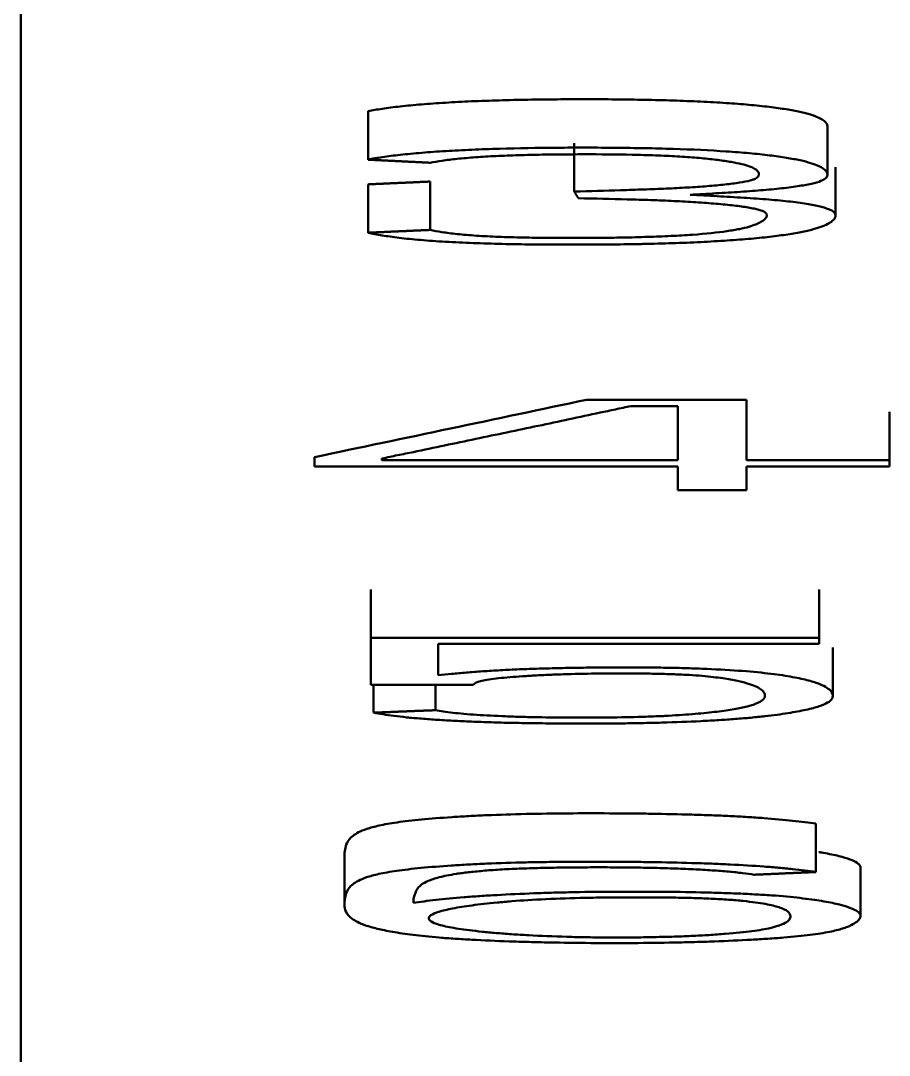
# Model space of a CAD drawing. Header units: millimetres. Extents: x 0 to 594, y 0 to 420.
# Drawn here: x 252.241 to 254.031, y 51.099 to 53.23 of the extents above; entities that cross this region are included whole.
import ezdxf

# ---------------------------------------------------------------- set-up
doc = ezdxf.new("R2010")
doc.units = ezdxf.units.MM
doc.layers.add('1', color=7, linetype='Continuous')

msp = doc.modelspace()

# ---------------------------------------------------------------- linework, layer by layer
at = {"layer": '1', "color": 7, "linetype": 'Continuous', "lineweight": 50}
for p, q in [((252.2409, 55.3034), (252.2409, 48.1354)), ((252.9571, 52.9437), (252.9571, 53.0434)), ((253.9031, 52.9127), (253.9031, 53.0124)), ((253.3816, 52.8779), (253.3816, 52.9776)), ((253.9197, 52.8287), (253.9197, 52.9284)), ((252.9571, 52.7933), (252.9571, 52.8929)), ((253.0847, 52.799), (253.0847, 52.8986)), ((253.4065, 52.4491), (253.7366, 52.4491)), ((253.5951, 52.4361), (253.4981, 52.4361)), ((253.5951, 52.3247), (253.5951, 52.4361)), ((253.7366, 52.4491), (253.7366, 52.3247)), ((254.0307, 52.3247), (254.0307, 52.4244)), ((252.8462, 52.3119), (252.8462, 52.3309)), ((252.9849, 52.3281), (252.9849, 52.3247)), ((253.5951, 52.3119), (252.8462, 52.3119)), ((252.9849, 52.3247), (253.5951, 52.3247)), ((253.5951, 52.2629), (253.5951, 52.3119)), ((253.7366, 52.3247), (254.0307, 52.3247)), ((253.7366, 52.3119), (253.7366, 52.2629)), ((254.0307, 52.3119), (253.7366, 52.3119)), ((254.0307, 52.3247), (254.0307, 52.3119)), ((253.7366, 52.2629), (253.5951, 52.2629)), ((252.9627, 51.9588), (252.9627, 52.0584)), ((253.8864, 51.9588), (253.8864, 52.0584)), ((252.9627, 51.9588), (252.9627, 51.8619)), ((253.8864, 51.9588), (252.9627, 51.9588)), ((253.1014, 51.8814), (253.1014, 51.9465)), ((253.1014, 51.9465), (253.8864, 51.9465)), ((253.8864, 51.9465), (253.8864, 51.9588)), ((253.9142, 51.8392), (253.9142, 51.9389)), ((252.9627, 51.8619), (253.1735, 51.8619)), ((252.9682, 51.8045), (252.9682, 51.8619)), ((253.0958, 51.8096), (253.0958, 51.8619)), ((253.8795, 51.4762), (253.8795, 51.5759)), ((252.908, 51.5092), (252.908, 51.4095)), ((253.9714, 51.3854), (253.9714, 51.4851))]:
    msp.add_line(p, q, dxfattribs=at)
msp.add_ellipse((239.0385, 1054.9721), major_axis=(-33.9161, -1006.8449), ratio=0.440242, start_param=0.107432, end_param=0.108693, dxfattribs=at)
for points, knots in [([(252.9571, 53.0434), (252.9654, 53.0452), (252.9848, 53.0488), (253.0095, 53.0519), (253.0299, 53.0542), (253.037, 53.0549), (253.0517, 53.0563), (253.0593, 53.057), (253.0826, 53.0589), (253.099, 53.06), (253.1249, 53.0616), (253.1338, 53.0621), (253.1518, 53.0631), (253.1609, 53.0635), (253.1886, 53.0647), (253.2075, 53.0654), (253.2365, 53.0662), (253.2463, 53.0665), (253.2661, 53.0669), (253.2761, 53.0671), (253.3061, 53.0676), (253.3461, 53.0681), (253.3862, 53.0682), (253.4264, 53.0682), (253.4464, 53.0681), (253.4866, 53.0677), (253.5069, 53.0674), (253.5465, 53.0667), (253.5661, 53.0662), (253.6044, 53.065), (253.6232, 53.0642), (253.6507, 53.0629), (253.6598, 53.0625), (253.6773, 53.0615), (253.6859, 53.061), (253.7108, 53.0593), (253.7266, 53.0581), (253.7489, 53.0561), (253.7561, 53.0554), (253.77, 53.0539), (253.7768, 53.0531), (253.7961, 53.0508), (253.8077, 53.0492), (253.8287, 53.0458), (253.8381, 53.044), (253.8632, 53.0385), (253.8752, 53.0347), (253.8882, 53.0288), (253.8917, 53.0269), (253.8974, 53.0229), (253.8994, 53.0209), (253.9022, 53.017), (253.9029, 53.015), (253.9031, 53.0128), (253.9031, 53.0126), (253.9031, 53.0124)], [0, 0, 0, 0, 0.043307, 0.086614, 0.086614, 0.108267, 0.108267, 0.129921, 0.129921, 0.173228, 0.173228, 0.194881, 0.194881, 0.216535, 0.216535, 0.259841, 0.259841, 0.281495, 0.281495, 0.303148, 0.303148, 0.346455, 0.389762, 0.389762, 0.433069, 0.433069, 0.476376, 0.476376, 0.519683, 0.519683, 0.56299, 0.56299, 0.584643, 0.584643, 0.606297, 0.606297, 0.649604, 0.649604, 0.671257, 0.671257, 0.692911, 0.692911, 0.736218, 0.736218, 0.779524, 0.779524, 0.866138, 0.866138, 0.909445, 0.909445, 0.952752, 0.952752, 0.996059, 0.996059, 1, 1, 1, 1]), ([(253.6201, 52.8716), (253.6381, 52.8725), (253.6557, 52.8734), (253.6904, 52.8754), (253.7076, 52.8764), (253.7324, 52.878), (253.7406, 52.8786), (253.7564, 52.8798), (253.7641, 52.8804), (253.7791, 52.8817), (253.7864, 52.8824), (253.8006, 52.8838), (253.8076, 52.8846), (253.8274, 52.8868), (253.8391, 52.8885), (253.8545, 52.891), (253.8592, 52.8919), (253.8681, 52.8937), (253.8723, 52.8946), (253.8834, 52.8974), (253.8891, 52.8993), (253.8972, 52.9032), (253.8997, 52.9052), (253.9027, 52.9092), (253.9031, 52.9112), (253.903, 52.9152), (253.9023, 52.9172), (253.8982, 52.9231), (253.8929, 52.9271), (253.8798, 52.9329), (253.8746, 52.9349), (253.8622, 52.9387), (253.848, 52.9424), (253.8292, 52.946), (253.808, 52.9495), (253.7963, 52.9511), (253.7709, 52.9542), (253.7503, 52.9564), (253.7272, 52.9583), (253.7113, 52.9595), (253.703, 52.9602), (253.6609, 52.963), (253.6244, 52.9647), (253.5759, 52.9662), (253.5661, 52.9665), (253.5465, 52.967), (253.5169, 52.9676), (253.4671, 52.9683), (253.4268, 52.9685), (253.3864, 52.9685), (253.366, 52.9685), (253.3057, 52.9681), (253.2662, 52.9674), (253.2179, 52.966), (253.2084, 52.9657), (253.1893, 52.965), (253.1798, 52.9647), (253.1519, 52.9634), (253.116, 52.9616), (253.0831, 52.9592), (253.0595, 52.9573), (253.0518, 52.9566), (253.0371, 52.9552), (253.0301, 52.9545), (253.0098, 52.9523), (252.9974, 52.9507), (252.9808, 52.9482), (252.9756, 52.9474), (252.9658, 52.9456), (252.9613, 52.9447), (252.9571, 52.9437)], [0, 0, 0, 0, 0.03125, 0.03125, 0.0625, 0.0625, 0.078125, 0.078125, 0.09375, 0.09375, 0.109375, 0.109375, 0.125, 0.125, 0.15625, 0.15625, 0.171875, 0.171875, 0.1875, 0.1875, 0.21875, 0.21875, 0.25, 0.25, 0.28125, 0.28125, 0.3125, 0.3125, 0.375, 0.375, 0.40625, 0.40625, 0.4375, 0.46875, 0.46875, 0.5, 0.5, 0.53125, 0.546875, 0.546875, 0.5625, 0.5625, 0.625, 0.625, 0.640625, 0.640625, 0.65625, 0.6875, 0.71875, 0.71875, 0.75, 0.75, 0.8125, 0.8125, 0.828125, 0.828125, 0.84375, 0.84375, 0.875, 0.90625, 0.90625, 0.921875, 0.921875, 0.9375, 0.9375, 0.96875, 0.96875, 0.984375, 0.984375, 1, 1, 1, 1]), ([(253.0847, 52.9374), (253.0922, 52.9389), (253.1004, 52.9403), (253.1188, 52.943), (253.1291, 52.9443), (253.1463, 52.946), (253.1524, 52.9466), (253.165, 52.9477), (253.1715, 52.9482), (253.1849, 52.9492), (253.1917, 52.9496), (253.2058, 52.9505), (253.2131, 52.9508), (253.2354, 52.9519), (253.2512, 52.9525), (253.2829, 52.9534), (253.299, 52.9538), (253.3316, 52.9543), (253.3481, 52.9545), (253.3812, 52.9547), (253.3979, 52.9548), (253.4475, 52.9547), (253.4803, 52.9543), (253.5208, 52.9534), (253.5288, 52.9531), (253.5447, 52.9526), (253.5525, 52.9524), (253.5755, 52.9514), (253.5902, 52.9507), (253.6113, 52.9494), (253.6182, 52.9489), (253.6313, 52.9479), (253.6376, 52.9473), (253.6557, 52.9457), (253.6669, 52.9444), (253.6822, 52.9425), (253.6871, 52.9418), (253.6964, 52.9404), (253.7094, 52.9384), (253.7202, 52.9361), (253.7328, 52.9331), (253.7381, 52.9315), (253.7469, 52.9284), (253.7504, 52.9268), (253.7586, 52.9219), (253.761, 52.9187), (253.7619, 52.9138), (253.7618, 52.9121), (253.7605, 52.9089), (253.7591, 52.9072), (253.755, 52.9048), (253.7533, 52.904), (253.7491, 52.9024), (253.7466, 52.9016), (253.7379, 52.8993), (253.7306, 52.8979), (253.7173, 52.8958), (253.7125, 52.8951), (253.7024, 52.8938), (253.6971, 52.8932), (253.6861, 52.892), (253.6804, 52.8914), (253.6684, 52.8902), (253.662, 52.8897), (253.6425, 52.8881), (253.6288, 52.8872), (253.6005, 52.8856), (253.5859, 52.8848), (253.5559, 52.8834), (253.5403, 52.8828), (253.5089, 52.8818), (253.493, 52.8813), (253.4453, 52.8798), (253.4135, 52.8788), (253.3816, 52.8779)], [0, 0, 0, 0, 0.03125, 0.03125, 0.0625, 0.0625, 0.078125, 0.078125, 0.09375, 0.09375, 0.109375, 0.109375, 0.125, 0.125, 0.15625, 0.15625, 0.1875, 0.1875, 0.21875, 0.21875, 0.25, 0.25, 0.3125, 0.3125, 0.328125, 0.328125, 0.34375, 0.34375, 0.375, 0.375, 0.390625, 0.390625, 0.40625, 0.40625, 0.4375, 0.4375, 0.453125, 0.453125, 0.46875, 0.5, 0.5, 0.53125, 0.53125, 0.5625, 0.5625, 0.625, 0.625, 0.65625, 0.65625, 0.6875, 0.6875, 0.703125, 0.703125, 0.71875, 0.71875, 0.75, 0.75, 0.765625, 0.765625, 0.78125, 0.78125, 0.796875, 0.796875, 0.8125, 0.8125, 0.84375, 0.84375, 0.875, 0.875, 0.90625, 0.90625, 0.9375, 0.9375, 1, 1, 1, 1]), ([(252.9571, 52.7933), (252.9656, 52.7914), (252.9754, 52.7895), (252.9965, 52.786), (253.0077, 52.7843), (253.0273, 52.7818), (253.0344, 52.781), (253.0491, 52.7796), (253.0569, 52.7789), (253.0808, 52.7769), (253.098, 52.7757), (253.1254, 52.7741), (253.1348, 52.7737), (253.1538, 52.7728), (253.1635, 52.7723), (253.1927, 52.7712), (253.2126, 52.7706), (253.2536, 52.7696), (253.2746, 52.7693), (253.3165, 52.7688), (253.3374, 52.7687), (253.3793, 52.7686), (253.4002, 52.7686), (253.4421, 52.7689), (253.463, 52.7691), (253.4944, 52.7695), (253.5049, 52.7697), (253.5256, 52.7701), (253.5359, 52.7703), (253.5664, 52.7711), (253.5863, 52.7717), (253.6157, 52.7728), (253.6254, 52.7732), (253.6445, 52.7741), (253.654, 52.7746), (253.6817, 52.7761), (253.6992, 52.7772), (253.7323, 52.7797), (253.7479, 52.7811), (253.7773, 52.784), (253.7911, 52.7856), (253.816, 52.7889), (253.8273, 52.7906), (253.8425, 52.7933), (253.8474, 52.7942), (253.8565, 52.7961), (253.8608, 52.7971), (253.8808, 52.8018), (253.8923, 52.8058), (253.905, 52.8118), (253.9085, 52.8138), (253.9141, 52.8179), (253.9161, 52.8199), (253.9189, 52.824), (253.9196, 52.8261), (253.9198, 52.8302), (253.9194, 52.8322), (253.9163, 52.8363), (253.9135, 52.8384), (253.9069, 52.8414), (253.9043, 52.8424), (253.8983, 52.8444), (253.8949, 52.8454), (253.8836, 52.8483), (253.8746, 52.8502), (253.8587, 52.8529), (253.8529, 52.8538), (253.8406, 52.8555), (253.8341, 52.8564), (253.8135, 52.8588), (253.7985, 52.8602), (253.766, 52.8629), (253.7485, 52.8641), (253.7128, 52.8664), (253.6946, 52.8675), (253.6578, 52.8696), (253.6391, 52.8707), (253.6201, 52.8716)], [0, 0, 0, 0, 0.03125, 0.03125, 0.0625, 0.0625, 0.078125, 0.078125, 0.09375, 0.09375, 0.125, 0.125, 0.140625, 0.140625, 0.15625, 0.15625, 0.1875, 0.1875, 0.21875, 0.21875, 0.25, 0.25, 0.28125, 0.28125, 0.3125, 0.3125, 0.328125, 0.328125, 0.34375, 0.34375, 0.375, 0.375, 0.390625, 0.390625, 0.40625, 0.40625, 0.4375, 0.4375, 0.46875, 0.46875, 0.5, 0.5, 0.53125, 0.53125, 0.546875, 0.546875, 0.5625, 0.5625, 0.625, 0.625, 0.65625, 0.65625, 0.6875, 0.6875, 0.71875, 0.71875, 0.75, 0.75, 0.78125, 0.78125, 0.796875, 0.796875, 0.8125, 0.8125, 0.84375, 0.84375, 0.859375, 0.859375, 0.875, 0.875, 0.90625, 0.90625, 0.9375, 0.9375, 0.96875, 0.96875, 1, 1, 1, 1]), ([(253.3899, 52.8642), (253.424, 52.8637), (253.4574, 52.8629), (253.5069, 52.8615), (253.5232, 52.861), (253.5555, 52.8599), (253.5714, 52.8592), (253.5947, 52.8581), (253.6025, 52.8577), (253.6176, 52.8569), (253.625, 52.8564), (253.6468, 52.855), (253.6607, 52.854), (253.6804, 52.8524), (253.6868, 52.8518), (253.699, 52.8506), (253.7047, 52.8499), (253.7212, 52.848), (253.7312, 52.8466), (253.7443, 52.8444), (253.7483, 52.8436), (253.7557, 52.8421), (253.759, 52.8413), (253.7676, 52.8389), (253.7716, 52.8373), (253.7767, 52.8339), (253.7778, 52.8322), (253.7785, 52.8288), (253.7783, 52.8271), (253.7758, 52.822), (253.7719, 52.8187), (253.7631, 52.8137), (253.7598, 52.8121), (253.7516, 52.8088), (253.7468, 52.8071), (253.7356, 52.8039), (253.7291, 52.8024), (253.718, 52.8001), (253.714, 52.7993), (253.7054, 52.7978), (253.7008, 52.7971), (253.6766, 52.7936), (253.653, 52.7911), (253.6179, 52.7886), (253.6107, 52.7881), (253.5959, 52.7873), (253.5883, 52.7869), (253.5651, 52.7857), (253.549, 52.7851), (253.5158, 52.7841), (253.499, 52.7836), (253.4651, 52.783), (253.431, 52.7826), (253.3964, 52.7824), (253.3617, 52.7824), (253.3443, 52.7825), (253.3099, 52.7828), (253.2928, 52.783), (253.2589, 52.7837), (253.242, 52.7841), (253.2097, 52.7854), (253.1943, 52.7861), (253.1727, 52.7876), (253.1657, 52.7881), (253.1526, 52.7892), (253.1464, 52.7898), (253.1346, 52.791), (253.1291, 52.7917), (253.1186, 52.793), (253.1136, 52.7937), (253.0997, 52.7959), (253.0917, 52.7974), (253.0847, 52.799)], [0, 0, 0, 0, 0.0625, 0.0625, 0.09375, 0.09375, 0.125, 0.125, 0.140625, 0.140625, 0.15625, 0.15625, 0.1875, 0.1875, 0.203125, 0.203125, 0.21875, 0.21875, 0.25, 0.25, 0.265625, 0.265625, 0.28125, 0.28125, 0.3125, 0.3125, 0.34375, 0.34375, 0.375, 0.375, 0.4375, 0.4375, 0.46875, 0.46875, 0.5, 0.5, 0.53125, 0.53125, 0.546875, 0.546875, 0.5625, 0.5625, 0.625, 0.625, 0.640625, 0.640625, 0.65625, 0.65625, 0.6875, 0.6875, 0.71875, 0.71875, 0.75, 0.78125, 0.78125, 0.8125, 0.8125, 0.84375, 0.84375, 0.875, 0.875, 0.90625, 0.90625, 0.921875, 0.921875, 0.9375, 0.9375, 0.953125, 0.953125, 0.96875, 0.96875, 1, 1, 1, 1]), ([(253.4981, 52.4361), (253.4876, 52.4338), (253.477, 52.4316), (253.4558, 52.427), (253.4452, 52.4248), (253.4134, 52.418), (253.3922, 52.4134), (253.3497, 52.4044), (253.3285, 52.3999), (253.2858, 52.3909), (253.2644, 52.3864), (253.2214, 52.3774), (253.1999, 52.3729), (253.157, 52.3639), (253.1357, 52.3594), (253.0929, 52.3504), (253.0715, 52.3459), (253.0392, 52.3392), (253.0284, 52.337), (253.0121, 52.3337), (253.0067, 52.3325), (252.9959, 52.3303), (252.9905, 52.3292), (252.9849, 52.3281)], [0, 0, 0, 0, 0.0625, 0.0625, 0.125, 0.125, 0.25, 0.25, 0.375, 0.375, 0.5, 0.5, 0.625, 0.625, 0.75, 0.75, 0.875, 0.875, 0.9375, 0.9375, 0.96875, 0.96875, 1, 1, 1, 1]), ([(252.9682, 51.8045), (252.9805, 51.8022), (252.9941, 51.8), (253.0182, 51.7968), (253.0268, 51.7958), (253.0457, 51.7939), (253.0559, 51.793), (253.0774, 51.7913), (253.0886, 51.7905), (253.1119, 51.789), (253.1239, 51.7883), (253.1486, 51.787), (253.1614, 51.7864), (253.1881, 51.7853), (253.2018, 51.7849), (253.2294, 51.784), (253.2434, 51.7837), (253.2716, 51.7831), (253.2859, 51.7829), (253.315, 51.7825), (253.3297, 51.7824), (253.3516, 51.7823), (253.3589, 51.7823), (253.3735, 51.7822), (253.3808, 51.7822), (253.4027, 51.7821), (253.4173, 51.7821), (253.4465, 51.7821), (253.4611, 51.7822), (253.4902, 51.7825), (253.5048, 51.7827), (253.5337, 51.7833), (253.5479, 51.7836), (253.5897, 51.7848), (253.6165, 51.7858), (253.6551, 51.7877), (253.6676, 51.7884), (253.6914, 51.7899), (253.7029, 51.7907), (253.7248, 51.7924), (253.7353, 51.7932), (253.7553, 51.7951), (253.7649, 51.7961), (253.7919, 51.7991), (253.8077, 51.8013), (253.8288, 51.8046), (253.8354, 51.8057), (253.8477, 51.8081), (253.8535, 51.8092), (253.8696, 51.8128), (253.8786, 51.8152), (253.8934, 51.8202), (253.8992, 51.8226), (253.9057, 51.8264), (253.9075, 51.8277), (253.9104, 51.8302), (253.9115, 51.8315), (253.9139, 51.8353), (253.9144, 51.8379), (253.9139, 51.843), (253.9117, 51.8481), (253.906, 51.8532), (253.8983, 51.8582), (253.8934, 51.8608), (253.8841, 51.8646), (253.8807, 51.8658), (253.873, 51.8683), (253.8689, 51.8695), (253.8551, 51.8732), (253.8443, 51.8756), (253.8249, 51.8791), (253.8179, 51.8803), (253.8029, 51.8825), (253.795, 51.8836), (253.7694, 51.8867), (253.7502, 51.8886), (253.7055, 51.8921), (253.6811, 51.8935), (253.6413, 51.8952), (253.6275, 51.8957), (253.5994, 51.8965), (253.5851, 51.8968), (253.5562, 51.8973), (253.5415, 51.8975), (253.5119, 51.8977), (253.4972, 51.8977), (253.4678, 51.8977), (253.4532, 51.8976), (253.4241, 51.8974), (253.4095, 51.8973), (253.3806, 51.8969), (253.3662, 51.8966), (253.3375, 51.896), (253.3232, 51.8956), (253.2953, 51.8948), (253.2817, 51.8943), (253.2552, 51.8932), (253.2423, 51.8926), (253.2171, 51.8912), (253.2048, 51.8905), (253.1811, 51.8889), (253.1699, 51.8881), (253.1485, 51.8863), (253.1383, 51.8854), (253.119, 51.8834), (253.1098, 51.8824), (253.1014, 51.8814)], [0, 0, 0, 0, 0.03125, 0.03125, 0.046875, 0.046875, 0.0625, 0.0625, 0.078125, 0.078125, 0.09375, 0.09375, 0.109375, 0.109375, 0.125, 0.125, 0.140625, 0.140625, 0.15625, 0.15625, 0.171875, 0.171875, 0.179688, 0.179688, 0.1875, 0.1875, 0.203125, 0.203125, 0.21875, 0.21875, 0.234375, 0.234375, 0.25, 0.25, 0.28125, 0.28125, 0.296875, 0.296875, 0.3125, 0.3125, 0.328125, 0.328125, 0.34375, 0.34375, 0.375, 0.375, 0.390625, 0.390625, 0.40625, 0.40625, 0.4375, 0.4375, 0.46875, 0.46875, 0.484375, 0.484375, 0.5, 0.5, 0.53125, 0.53125, 0.5625, 0.59375, 0.59375, 0.625, 0.625, 0.640625, 0.640625, 0.65625, 0.65625, 0.6875, 0.6875, 0.703125, 0.703125, 0.71875, 0.71875, 0.75, 0.75, 0.78125, 0.78125, 0.796875, 0.796875, 0.8125, 0.8125, 0.828125, 0.828125, 0.84375, 0.84375, 0.859375, 0.859375, 0.875, 0.875, 0.890625, 0.890625, 0.90625, 0.90625, 0.921875, 0.921875, 0.9375, 0.9375, 0.953125, 0.953125, 0.96875, 0.96875, 0.984375, 0.984375, 1, 1, 1, 1]), ([(253.1735, 51.8619), (253.1744, 51.8639), (253.1773, 51.8659), (253.1863, 51.8689), (253.1901, 51.8698), (253.1992, 51.8717), (253.2045, 51.8726), (253.2167, 51.8743), (253.2237, 51.8751), (253.2387, 51.8767), (253.2467, 51.8774), (253.2637, 51.8788), (253.2727, 51.8794), (253.2915, 51.8806), (253.3013, 51.8812), (253.3213, 51.8822), (253.3317, 51.8826), (253.3529, 51.8834), (253.3638, 51.8837), (253.3972, 51.8846), (253.4199, 51.885), (253.4543, 51.8852), (253.4659, 51.8853), (253.4891, 51.8853), (253.5007, 51.8852), (253.5236, 51.885), (253.535, 51.8849), (253.5519, 51.8846), (253.5575, 51.8844), (253.5687, 51.8842), (253.5743, 51.884), (253.5906, 51.8835), (253.601, 51.883), (253.6207, 51.882), (253.6301, 51.8814), (253.6474, 51.88), (253.6553, 51.8792), (253.6699, 51.8777), (253.6767, 51.8768), (253.6952, 51.8742), (253.7055, 51.8724), (253.7233, 51.8687), (253.7309, 51.8668), (253.7508, 51.861), (253.7597, 51.857), (253.7682, 51.851), (253.7702, 51.849), (253.7731, 51.845), (253.774, 51.843), (253.775, 51.837), (253.7733, 51.833), (253.7648, 51.827), (253.761, 51.8251), (253.7536, 51.8221), (253.7508, 51.8211), (253.7446, 51.8192), (253.7412, 51.8182), (253.73, 51.8153), (253.7212, 51.8135), (253.7058, 51.8108), (253.7002, 51.8099), (253.6883, 51.8081), (253.6819, 51.8073), (253.6618, 51.8048), (253.6469, 51.8033), (253.6222, 51.8012), (253.6135, 51.8005), (253.5953, 51.7993), (253.5857, 51.7987), (253.566, 51.7976), (253.5559, 51.7972), (253.5348, 51.7963), (253.5239, 51.796), (253.4903, 51.7951), (253.4675, 51.7947), (253.4329, 51.7944), (253.4213, 51.7944), (253.3981, 51.7943), (253.3864, 51.7943), (253.3516, 51.7944), (253.3287, 51.7946), (253.2949, 51.7952), (253.2837, 51.7955), (253.2616, 51.7961), (253.2506, 51.7965), (253.2188, 51.7978), (253.1989, 51.7988), (253.1713, 51.8007), (253.1624, 51.8013), (253.1461, 51.8028), (253.1309, 51.8043), (253.1179, 51.806), (253.1061, 51.8077), (253.1007, 51.8086), (253.0958, 51.8096)], [0, 0, 0, 0, 0.03125, 0.03125, 0.046875, 0.046875, 0.0625, 0.0625, 0.078125, 0.078125, 0.09375, 0.09375, 0.109375, 0.109375, 0.125, 0.125, 0.140625, 0.140625, 0.15625, 0.15625, 0.1875, 0.1875, 0.203125, 0.203125, 0.21875, 0.21875, 0.234375, 0.234375, 0.242187, 0.242187, 0.25, 0.25, 0.265625, 0.265625, 0.28125, 0.28125, 0.296875, 0.296875, 0.3125, 0.3125, 0.34375, 0.34375, 0.375, 0.375, 0.4375, 0.4375, 0.46875, 0.46875, 0.5, 0.5, 0.5625, 0.5625, 0.59375, 0.59375, 0.609375, 0.609375, 0.625, 0.625, 0.65625, 0.65625, 0.671875, 0.671875, 0.6875, 0.6875, 0.71875, 0.71875, 0.734375, 0.734375, 0.75, 0.75, 0.765625, 0.765625, 0.78125, 0.78125, 0.8125, 0.8125, 0.828125, 0.828125, 0.84375, 0.84375, 0.875, 0.875, 0.890625, 0.890625, 0.90625, 0.90625, 0.9375, 0.9375, 0.953125, 0.953125, 0.96875, 0.984375, 0.984375, 1, 1, 1, 1]), ([(252.908, 51.5092), (252.908, 51.5136), (252.9086, 51.518), (252.91, 51.5271), (252.911, 51.5319), (252.9158, 51.5414), (252.9195, 51.5462), (252.9288, 51.5533), (252.9325, 51.5557), (252.9416, 51.5604), (252.9471, 51.5627), (252.9576, 51.5662), (252.9614, 51.5674), (252.97, 51.5697), (252.9746, 51.5708), (252.99, 51.5742), (253.0021, 51.5764), (253.0239, 51.5795), (253.0318, 51.5805), (253.0485, 51.5825), (253.0574, 51.5834), (253.0856, 51.5861), (253.1063, 51.5878), (253.1403, 51.59), (253.1522, 51.5907), (253.1765, 51.5921), (253.1889, 51.5927), (253.2272, 51.5943), (253.2541, 51.5951), (253.3104, 51.5964), (253.3389, 51.5968), (253.3962, 51.5972), (253.425, 51.5972), (253.4685, 51.597), (253.483, 51.5969), (253.5117, 51.5967), (253.5259, 51.5965), (253.5683, 51.5958), (253.5962, 51.5952), (253.6372, 51.594), (253.6508, 51.5936), (253.6771, 51.5926), (253.6899, 51.592), (253.7148, 51.5908), (253.7268, 51.5902), (253.7501, 51.5888), (253.7614, 51.588), (253.7939, 51.5856), (253.8134, 51.5838), (253.8488, 51.58), (253.8649, 51.578), (253.8795, 51.5759)], [0, 0, 0, 0, 0.084794, 0.084794, 0.176314, 0.176314, 0.267835, 0.267835, 0.313595, 0.313595, 0.359356, 0.359356, 0.382236, 0.382236, 0.405116, 0.405116, 0.450876, 0.450876, 0.473756, 0.473756, 0.496637, 0.496637, 0.542397, 0.542397, 0.565277, 0.565277, 0.588157, 0.588157, 0.633918, 0.633918, 0.679678, 0.679678, 0.725438, 0.725438, 0.748318, 0.748318, 0.771198, 0.771198, 0.816959, 0.816959, 0.839839, 0.839839, 0.862719, 0.862719, 0.885599, 0.885599, 0.908479, 0.908479, 0.95424, 0.95424, 1, 1, 1, 1]), ([(253.8851, 51.5172), (253.8883, 51.5167), (253.8913, 51.5162), (253.9005, 51.5146), (253.9064, 51.5135), (253.9172, 51.5113), (253.9222, 51.5102), (253.9359, 51.5068), (253.9435, 51.5045), (253.9559, 51.4998), (253.9607, 51.4975), (253.9659, 51.4939), (253.9674, 51.4928), (253.9695, 51.4904), (253.9703, 51.4892), (253.9712, 51.487), (253.9714, 51.486), (253.9714, 51.4851)], [0, 0, 0, 0, 0.050647, 0.050647, 0.158405, 0.158405, 0.266164, 0.266164, 0.481681, 0.481681, 0.697198, 0.697198, 0.804957, 0.804957, 0.912716, 0.912716, 1, 1, 1, 1]), ([(253.8795, 51.4762), (253.8649, 51.4783), (253.849, 51.4803), (253.8224, 51.4831), (253.8131, 51.484), (253.7934, 51.4858), (253.783, 51.4867), (253.7506, 51.4891), (253.7274, 51.4905), (253.6901, 51.4923), (253.6772, 51.4929), (253.6507, 51.4939), (253.6372, 51.4943), (253.5963, 51.4955), (253.5684, 51.4961), (253.526, 51.4968), (253.5117, 51.4969), (253.4829, 51.4972), (253.4683, 51.4973), (253.425, 51.4975), (253.3962, 51.4975), (253.3532, 51.4972), (253.3389, 51.497), (253.3104, 51.4966), (253.2962, 51.4964), (253.254, 51.4954), (253.2271, 51.4946), (253.1886, 51.4929), (253.176, 51.4923), (253.1515, 51.491), (253.1397, 51.4903), (253.1058, 51.488), (253.085, 51.4864), (253.0565, 51.4836), (253.0475, 51.4827), (253.0308, 51.4807), (253.023, 51.4797), (253.0015, 51.4766), (252.9894, 51.4744), (252.9688, 51.4699), (252.9606, 51.4676), (252.9469, 51.4629), (252.9414, 51.4606), (252.9324, 51.4559), (252.9288, 51.4536), (252.9195, 51.4465), (252.9157, 51.4417), (252.911, 51.4322), (252.91, 51.4275), (252.9078, 51.4132), (252.9067, 51.4037), (252.9124, 51.392), (252.9139, 51.3896), (252.9178, 51.3849), (252.9202, 51.3826), (252.9294, 51.3756), (252.9382, 51.3709), (252.9551, 51.3651), (252.9588, 51.364), (252.9668, 51.3617), (252.9711, 51.3606), (252.9849, 51.3572), (252.9954, 51.355), (253.0136, 51.3518), (253.0201, 51.3508), (253.0341, 51.3487), (253.0416, 51.3477), (253.0655, 51.3447), (253.0833, 51.3428), (253.1135, 51.3403), (253.1242, 51.3395), (253.1468, 51.338), (253.1585, 51.3373), (253.1948, 51.3353), (253.2204, 51.3342), (253.2607, 51.3328), (253.2744, 51.3324), (253.3021, 51.3317), (253.316, 51.3313), (253.358, 51.3305), (253.3865, 51.3301), (253.4298, 51.3298), (253.4445, 51.3297), (253.4736, 51.3297), (253.4881, 51.3297), (253.5314, 51.33), (253.5598, 51.3303), (253.6018, 51.3312), (253.6158, 51.3315), (253.6434, 51.3323), (253.657, 51.3327), (253.6968, 51.3342), (253.7219, 51.3353), (253.7578, 51.3373), (253.7694, 51.338), (253.7919, 51.3395), (253.8028, 51.3403), (253.8334, 51.3428), (253.8515, 51.3447), (253.875, 51.3476), (253.8823, 51.3487), (253.8957, 51.3508), (253.9017, 51.3519), (253.9182, 51.3552), (253.927, 51.3574), (253.938, 51.3609), (253.9413, 51.362), (253.9471, 51.3643), (253.9498, 51.3655), (253.9568, 51.369), (253.9605, 51.3714), (253.9695, 51.3784), (253.9726, 51.3831), (253.9702, 51.3902), (253.9682, 51.3926), (253.9616, 51.3973), (253.9569, 51.3996), (253.9447, 51.4044), (253.9372, 51.4067), (253.9191, 51.4113), (253.9086, 51.4135), (253.8835, 51.4179), (253.8692, 51.42), (253.8363, 51.4239), (253.8176, 51.4258), (253.7851, 51.4283), (253.7737, 51.429), (253.7499, 51.4304), (253.7374, 51.431), (253.7115, 51.4322), (253.698, 51.4327), (253.6705, 51.4335), (253.6565, 51.4339), (253.6142, 51.4349), (253.5855, 51.4353), (253.5416, 51.4356), (253.5268, 51.4357), (253.4975, 51.4357), (253.4828, 51.4357), (253.4391, 51.4355), (253.4101, 51.4352), (253.367, 51.4344), (253.3528, 51.434), (253.3251, 51.4333), (253.3116, 51.4328), (253.272, 51.4314), (253.2467, 51.4302), (253.2104, 51.4281), (253.1985, 51.4274), (253.1758, 51.4259), (253.1649, 51.4251), (253.1334, 51.4225), (253.1142, 51.4207), (253.0792, 51.4168), (253.0638, 51.4148), (253.0501, 51.4126)], [0, 0, 0, 0, 0.015625, 0.015625, 0.023438, 0.023438, 0.03125, 0.03125, 0.046875, 0.046875, 0.054688, 0.054688, 0.0625, 0.0625, 0.078125, 0.078125, 0.085938, 0.085938, 0.09375, 0.09375, 0.109375, 0.109375, 0.117188, 0.117188, 0.125, 0.125, 0.140625, 0.140625, 0.148438, 0.148438, 0.15625, 0.15625, 0.171875, 0.171875, 0.179688, 0.179688, 0.1875, 0.1875, 0.203125, 0.203125, 0.21875, 0.21875, 0.234375, 0.234375, 0.25, 0.25, 0.28125, 0.28125, 0.3125, 0.3125, 0.375, 0.375, 0.390625, 0.390625, 0.40625, 0.40625, 0.4375, 0.4375, 0.445313, 0.445313, 0.453125, 0.453125, 0.46875, 0.46875, 0.476563, 0.476563, 0.484375, 0.484375, 0.5, 0.5, 0.507813, 0.507813, 0.515625, 0.515625, 0.53125, 0.53125, 0.539063, 0.539063, 0.546875, 0.546875, 0.5625, 0.5625, 0.570313, 0.570313, 0.578125, 0.578125, 0.59375, 0.59375, 0.601563, 0.601563, 0.609375, 0.609375, 0.625, 0.625, 0.632813, 0.632813, 0.640625, 0.640625, 0.65625, 0.65625, 0.664063, 0.664063, 0.671875, 0.671875, 0.6875, 0.6875, 0.695313, 0.695313, 0.703125, 0.703125, 0.71875, 0.71875, 0.75, 0.75, 0.765625, 0.765625, 0.78125, 0.78125, 0.796875, 0.796875, 0.8125, 0.8125, 0.828125, 0.828125, 0.84375, 0.84375, 0.851563, 0.851563, 0.859375, 0.859375, 0.867188, 0.867188, 0.875, 0.875, 0.890625, 0.890625, 0.898438, 0.898438, 0.90625, 0.90625, 0.921875, 0.921875, 0.929688, 0.929688, 0.9375, 0.9375, 0.953125, 0.953125, 0.960938, 0.960938, 0.96875, 0.96875, 0.984375, 0.984375, 1, 1, 1, 1]), ([(253.0501, 51.4126), (253.05, 51.4176), (253.0507, 51.4227), (253.0529, 51.4302), (253.0538, 51.4327), (253.056, 51.4378), (253.0574, 51.4403), (253.0611, 51.4453), (253.0635, 51.4478), (253.0704, 51.4529), (253.0749, 51.4554), (253.0838, 51.4591), (253.0871, 51.4603), (253.0946, 51.4628), (253.0988, 51.4641), (253.1129, 51.4677), (253.1243, 51.4701), (253.1426, 51.473), (253.1465, 51.4735), (253.1547, 51.4746), (253.1591, 51.4752), (253.1727, 51.4767), (253.1825, 51.4777), (253.1986, 51.4791), (253.2042, 51.4796), (253.2159, 51.4804), (253.222, 51.4808), (253.2409, 51.482), (253.2542, 51.4826), (253.275, 51.4835), (253.2821, 51.4837), (253.2967, 51.4842), (253.3041, 51.4844), (253.3266, 51.4849), (253.3417, 51.4852), (253.3722, 51.4856), (253.3876, 51.4857), (253.4185, 51.4859), (253.4341, 51.4859), (253.4651, 51.4858), (253.4805, 51.4857), (253.511, 51.4854), (253.5336, 51.485), (253.5558, 51.4844), (253.5705, 51.484), (253.5779, 51.4838), (253.5995, 51.483), (253.6134, 51.4825), (253.6402, 51.4812), (253.653, 51.4805), (253.6713, 51.4792), (253.6773, 51.4788), (253.6887, 51.4779), (253.6942, 51.4775), (253.7099, 51.4761), (253.7195, 51.4751), (253.737, 51.4729), (253.7449, 51.4718), (253.7519, 51.4706)], [0, 0, 0, 0, 0.125, 0.125, 0.1875, 0.1875, 0.25, 0.25, 0.3125, 0.3125, 0.375, 0.375, 0.40625, 0.40625, 0.4375, 0.4375, 0.5, 0.5, 0.515625, 0.515625, 0.53125, 0.53125, 0.5625, 0.5625, 0.578125, 0.578125, 0.59375, 0.59375, 0.625, 0.625, 0.640625, 0.640625, 0.65625, 0.65625, 0.6875, 0.6875, 0.71875, 0.71875, 0.75, 0.75, 0.78125, 0.78125, 0.8125, 0.828125, 0.828125, 0.84375, 0.84375, 0.875, 0.875, 0.90625, 0.90625, 0.921875, 0.921875, 0.9375, 0.9375, 0.96875, 0.96875, 1, 1, 1, 1]), ([(253.323, 51.4204), (253.3488, 51.4216), (253.3761, 51.4224), (253.4188, 51.4233), (253.4333, 51.4235), (253.4626, 51.4239), (253.4919, 51.4241), (253.5213, 51.424), (253.5507, 51.4239), (253.5655, 51.4238), (253.5946, 51.4233), (253.6089, 51.4231), (253.6368, 51.4223), (253.6506, 51.4218), (253.6762, 51.4206), (253.6881, 51.4199), (253.7102, 51.4184), (253.7205, 51.4175), (253.739, 51.4156), (253.7472, 51.4146), (253.7622, 51.4125), (253.769, 51.4114), (253.7871, 51.4081), (253.7962, 51.4058), (253.807, 51.4023), (253.8101, 51.4011), (253.8153, 51.3988), (253.8175, 51.3976), (253.8227, 51.394), (253.8246, 51.3916), (253.8268, 51.3868), (253.8272, 51.3844), (253.8254, 51.3773), (253.8202, 51.3725), (253.8026, 51.3655), (253.7952, 51.3631), (253.7804, 51.3597), (253.7749, 51.3586), (253.7622, 51.3564), (253.7552, 51.3554), (253.7321, 51.3523), (253.7139, 51.3505), (253.6874, 51.3484), (253.6819, 51.348), (253.6708, 51.3472), (253.665, 51.3468), (253.6475, 51.3457), (253.6353, 51.3451), (253.6098, 51.3439), (253.5965, 51.3434), (253.5687, 51.3426), (253.5405, 51.3419), (253.5115, 51.3415), (253.4822, 51.3413), (253.4672, 51.3413), (253.4379, 51.3414), (253.4233, 51.3415), (253.3945, 51.342), (253.3802, 51.3423), (253.3381, 51.3435), (253.3121, 51.3446), (253.2755, 51.3466), (253.2637, 51.3473), (253.2413, 51.3489), (253.22, 51.3505), (253.2007, 51.3523), (253.1824, 51.3542), (253.1737, 51.3552), (253.1494, 51.3582), (253.1357, 51.3603), (253.1187, 51.3636), (253.1136, 51.3647), (253.1047, 51.367), (253.1008, 51.3682), (253.0908, 51.3717), (253.0864, 51.3741), (253.0827, 51.3776), (253.082, 51.3788), (253.0815, 51.3812), (253.0817, 51.3824), (253.084, 51.386), (253.0875, 51.3884), (253.0984, 51.3931), (253.1058, 51.3954), (253.12, 51.3989), (253.1253, 51.4), (253.1368, 51.4022), (253.143, 51.4033), (253.163, 51.4065), (253.1782, 51.4085), (253.2038, 51.4115), (253.2128, 51.4124), (253.232, 51.4143), (253.2421, 51.4151), (253.274, 51.4177), (253.2971, 51.4191), (253.323, 51.4204)], [0, 0, 0, 0, 0.03125, 0.03125, 0.046875, 0.046875, 0.0625, 0.078125, 0.078125, 0.09375, 0.09375, 0.109375, 0.109375, 0.125, 0.125, 0.140625, 0.140625, 0.15625, 0.15625, 0.171875, 0.171875, 0.1875, 0.1875, 0.21875, 0.21875, 0.234375, 0.234375, 0.25, 0.25, 0.28125, 0.28125, 0.3125, 0.3125, 0.375, 0.375, 0.40625, 0.40625, 0.421875, 0.421875, 0.4375, 0.4375, 0.46875, 0.46875, 0.476562, 0.476562, 0.484375, 0.484375, 0.5, 0.5, 0.515625, 0.515625, 0.53125, 0.546875, 0.546875, 0.5625, 0.5625, 0.578125, 0.578125, 0.59375, 0.59375, 0.625, 0.625, 0.640625, 0.640625, 0.65625, 0.671875, 0.671875, 0.6875, 0.6875, 0.71875, 0.71875, 0.734375, 0.734375, 0.75, 0.75, 0.78125, 0.78125, 0.796875, 0.796875, 0.8125, 0.8125, 0.84375, 0.84375, 0.875, 0.875, 0.890625, 0.890625, 0.90625, 0.90625, 0.9375, 0.9375, 0.953125, 0.953125, 0.96875, 0.96875, 1, 1, 1, 1])]:
    msp.add_open_spline(points, degree=3, knots=knots, dxfattribs=at)
for points, weights in [([(252.9571, 52.9437), (253.0209, 52.9406), (253.0847, 52.9374)], [0.499999912253, 0.500000087747, 0.499999912253]), ([(252.9571, 52.8929), (253.0209, 52.8958), (253.0847, 52.8986)], [0.500000121656, 0.499999878344, 0.500000121656]), ([(253.3816, 52.8779), (253.3857, 52.8711), (253.3899, 52.8642)], [0.499999997003, 0.500000002997, 0.499999997003]), ([(253.0847, 52.799), (253.0209, 52.7961), (252.9571, 52.7933)], [0.499999977862, 0.500000022138, 0.499999977862]), ([(253.0958, 51.8096), (253.032, 51.807), (252.9682, 51.8045)], [0.499999672742, 0.500000327258, 0.499999672742]), ([(253.7519, 51.4706), (253.8157, 51.4734), (253.8795, 51.4762)], [0.500000013726, 0.499999986274, 0.500000013726])]:
    msp.add_rational_spline(points, weights, degree=2, dxfattribs=at)

doc.saveas('drawing.dxf')
